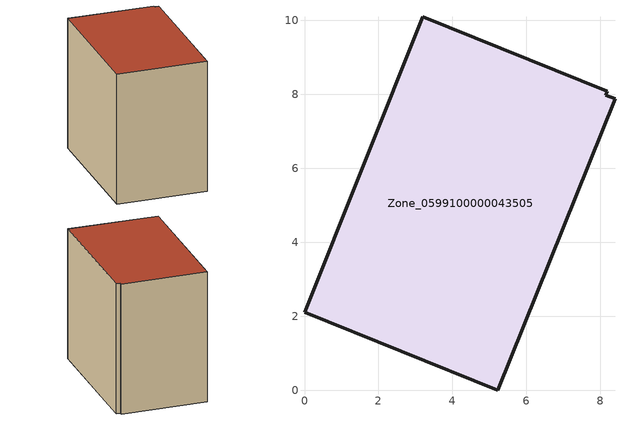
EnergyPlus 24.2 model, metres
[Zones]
Zone_0599100000043505
 floor ground (C_G): 8.39,7.88 5.23,0 0,2.11 3.2,10.1 8.19,8.09 8.14,7.98 z0
 wall outside (C_F): 0,2.11 5.23,0 8.39,7.88 8.14,7.98 8.19,8.09 3.2,10.1 0,2.11 z0:8.38
 roof outside (C_R): 5.23,0 8.39,7.88 8.14,7.98 8.19,8.09 3.2,10.1 0,2.11 z8.38
[BUILDING]
Pand.0599100000043505: North Axis=0; Terrain=City; Loads Convergence Tolerance Value=0.04; Temperature Convergence Tolerance Value=0.4; Solar Distribution=FullExterior; Maximum Number of Warmup Days=25; Minimum Number of Warmup Days=1
[Site:Location]
Rotterdam.The.Hague.AP_ZH_NLD Design_Conditions: Latitude=51.96; Longitude=4.45; Time Zone=1; Elevation=-4.5
[SITE:GROUNDTEMPERATURE:BUILDINGSURFACE]
18, 18, 18, 18, 18, 18, 18, 18, 18, 18, 18, 18
[MATERIAL] Thermal Absorptance=0.9; Solar Absorptance=0.7; Visible Absorptance=0.7
Name | Roughness | Thickness | Conductivity | Density | Specific Heat
G.TC.1975-1991 | MediumSmooth | 0.15 | 0.288461 | 540 | 1210
F.TC.1975-1991 | Rough | 0.3 | 0.230769 | 1920 | 840
R.TC.1975-1991 | MediumRough | 0.2 | 0.153846 | 1500 | 1000
[CONSTRUCTION]
C_G: G.TC.1975-1991
C_F: F.TC.1975-1991
C_R: R.TC.1975-1991
[ZONE]
Zone_0599100000043505: Type=1; Multiplier=1; Ceiling Height=Autocalculate; Volume=Autocalculate; Floor Area=autocalculate; Part of Total Floor Area=Yes
[ZONEINFILTRATION:DESIGNFLOWRATE]
Infil_Zone_0599100000043505: Zone or ZoneList or Space or SpaceList=Zone_0599100000043505; Schedule=AlwaysOn; Design Flow Rate Calculation Method=Flow/Area; Flow Rate per Floor Area=0.003; Constant Term Coefficient=1; Temperature Term Coefficient=0; Velocity Term Coefficient=0; Velocity Squared Term Coefficient=0
[HVACTEMPLATE:ZONE:IDEALLOADSAIRSYSTEM]
Zone_0599100000043505: Maximum Heating Supply Air Temperature=50; Minimum Cooling Supply Air Temperature=13; Maximum Heating Supply Air Humidity Ratio=0.0156; Minimum Cooling Supply Air Humidity Ratio=0.0077; Heating Limit=NoLimit; Cooling Limit=NoLimit; Dehumidification Control Type=ConstantSensibleHeatRatio; Cooling Sensible Heat Ratio=0.7; Dehumidification Setpoint=60; Humidification Control Type=None; Humidification Setpoint=30; Outdoor Air Method=None; Outdoor Air Flow Rate per Person=0.00944; Outdoor Air Flow Rate per Zone Floor Area=0; Outdoor Air Flow Rate per Zone=0; Demand Controlled Ventilation Type=None; Outdoor Air Economizer Type=NoEconomizer; Heat Recovery Type=None; Sensible Heat Recovery Effectiveness=0.7; Latent Heat Recovery Effectiveness=0.65
[ZONECONTROL:THERMOSTAT]
ThermostatControl_Zone_0599100000043505: Zone or ZoneList=Zone_0599100000043505; Control Type Schedule=DualSetpointControlType; Control 1=Thermostat_Zone_0599100000043505; Temperature Difference Between Cutout And Setpoint=0
[THERMOSTATSETPOINT:DUALSETPOINT]
Thermostat_Zone_0599100000043505: Heating Setpoint Temperature Schedule=HeatingSetpoint_Zone_0599100000043505; Cooling Setpoint Temperature Schedule=CoolingSetpoint_Zone_0599100000043505
[SCHEDULE:COMPACT]
HeatingSetpoint_Zone_0599100000043505: Through: 12/31, For: AllDays, Until: 24:00, 21
CoolingSetpoint_Zone_0599100000043505: Through: 12/31, For: AllDays, Until: 24:00, 24
DualSetpointControlType: Through: 12/31, For: AllDays, Until: 24:00, 4
AlwaysOn: Through: 12/31, For: AllDays, Until: 24:00, 1
